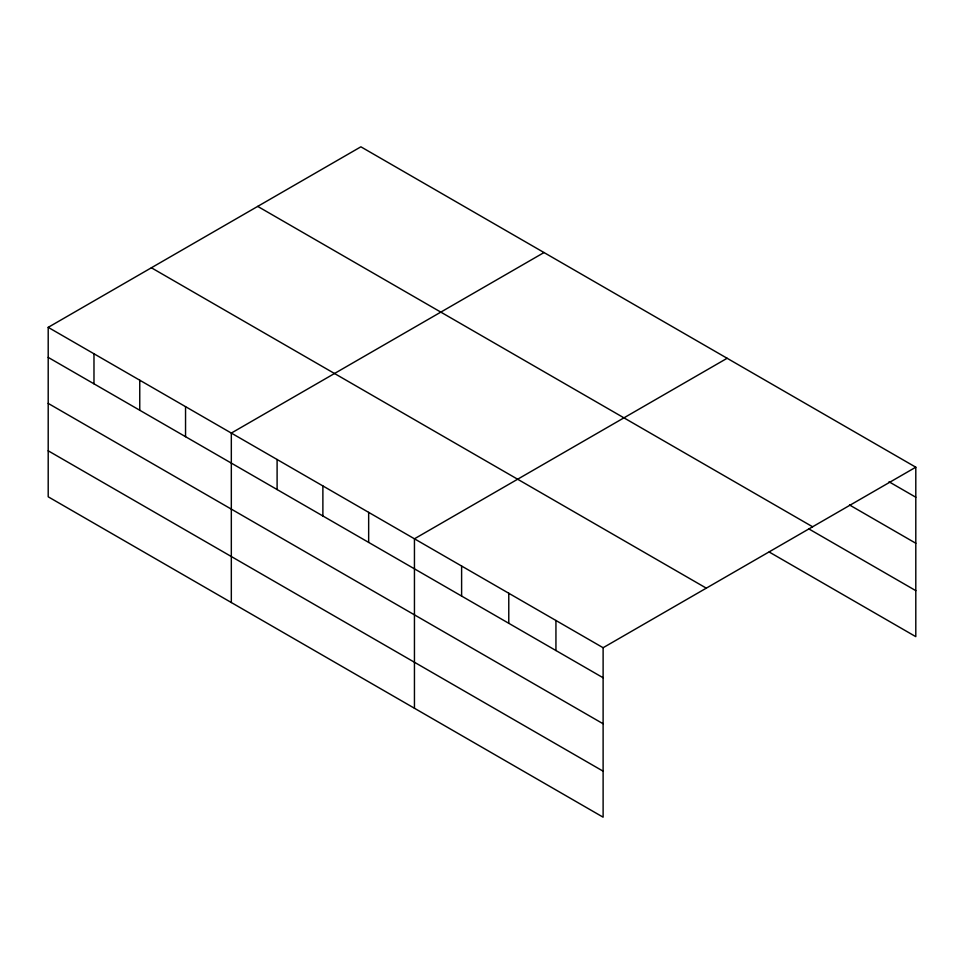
<?xml version="1.0" encoding="UTF-8"?>
<svg xmlns="http://www.w3.org/2000/svg" width="964" height="964" viewBox="0 0 964 964"><rect width="100%" height="100%" fill="white"/><g stroke="black" fill="none" stroke-linecap="round" stroke-linejoin="round"><path stroke-width="1.45" d="M603.115 723.771L603.115 647.724L48.2 327.35L48.2 496.797L603.115 817.183L603.115 723.771L48.2 403.398M769.2 552.011L915.8 636.65L915.8 467.203L360.885 146.817L48.2 327.35M544.009 252.544L231.324 433.077L231.324 602.524M727.133 358.271L414.448 538.804L414.448 708.251M603.115 647.724L915.8 467.203M889.025 481.783L915.8 497.243M849.513 504.967L915.8 543.25M257.701 206.392L812.616 526.778M808.712 528.826L915.8 590.643M151.384 267.775L706.299 588.148M48.2 357.391L603.115 677.764M48.2 450.803L603.115 771.176M555.939 620.491L555.939 650.531M508.775 593.258L508.775 623.31M461.611 566.025L461.611 596.077M368.658 512.366L368.658 542.407M322.88 485.94L322.88 515.981M277.102 459.503L277.102 489.543M185.546 406.639L185.546 436.68M139.756 380.214L139.756 410.254M93.978 353.776L93.978 383.829"/></g></svg>
